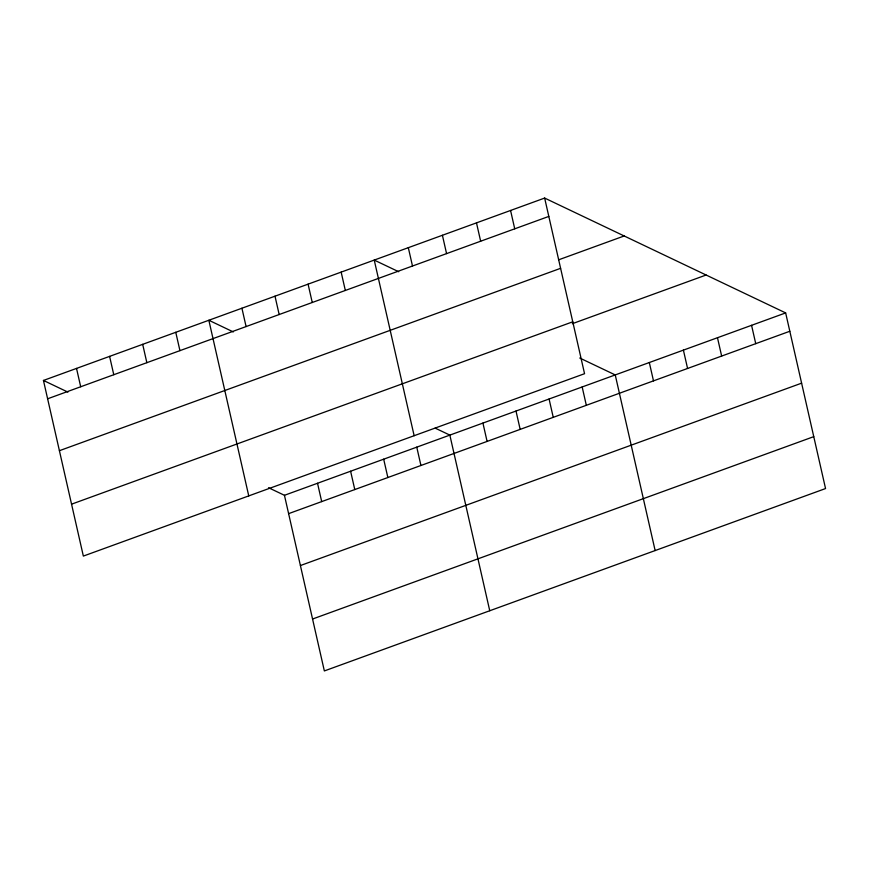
<?xml version="1.0" encoding="UTF-8"?>
<svg xmlns="http://www.w3.org/2000/svg" width="869" height="869" viewBox="0 0 869 869"><rect width="100%" height="100%" fill="white"/><g stroke="black" fill="none" stroke-linecap="round" stroke-linejoin="round"><path stroke-width="1.3" d="M544.646 198.067L584.555 373.703L83.348 556.084L43.45 380.448L544.646 198.067L785.652 312.916L825.55 488.552L324.354 670.933L284.445 495.297L268.543 487.715M47.621 398.795L548.817 216.414M558.539 259.853L624.181 235.966M59.407 450.696L560.603 268.325M71.562 504.172L572.758 321.802M572.313 323.702L706.117 275.017M284.445 495.297L785.652 312.916M288.617 513.644L789.812 331.263M300.413 565.545L801.609 383.164M312.558 619.021L813.753 436.651M398.708 271.736L374.235 260.081L414.144 435.717M579.753 358.017L615.241 374.93L655.139 550.555M233.316 331.925L208.842 320.259L248.751 495.895M435.163 428.113L449.849 435.108L489.747 610.744M43.45 380.448L67.923 392.115M751.566 325.321L755.737 343.668M717.479 337.726L721.65 356.062M683.403 350.12L687.575 368.467M649.317 362.525L653.488 380.872M582.165 386.966L586.325 405.312M510.57 210.472L514.73 228.819M549.078 399.001L553.249 417.348M476.484 222.877L480.655 241.224M516.001 411.037L520.173 429.384M442.408 235.271L446.568 253.618M482.925 423.073L487.096 441.419M408.321 247.676L412.493 266.023M416.762 447.144L420.933 465.491M341.159 272.116L345.33 290.463M383.685 459.18L387.856 477.526M308.082 284.152L312.253 302.499M350.609 471.226L354.78 489.562M275.006 296.188L279.166 314.535M317.533 483.262L321.693 501.609M241.919 308.223L246.09 326.57M175.766 332.306L179.937 350.642M142.69 344.341L146.85 362.688M109.603 356.377L113.774 374.724M76.526 368.413L80.698 386.759"/></g></svg>
